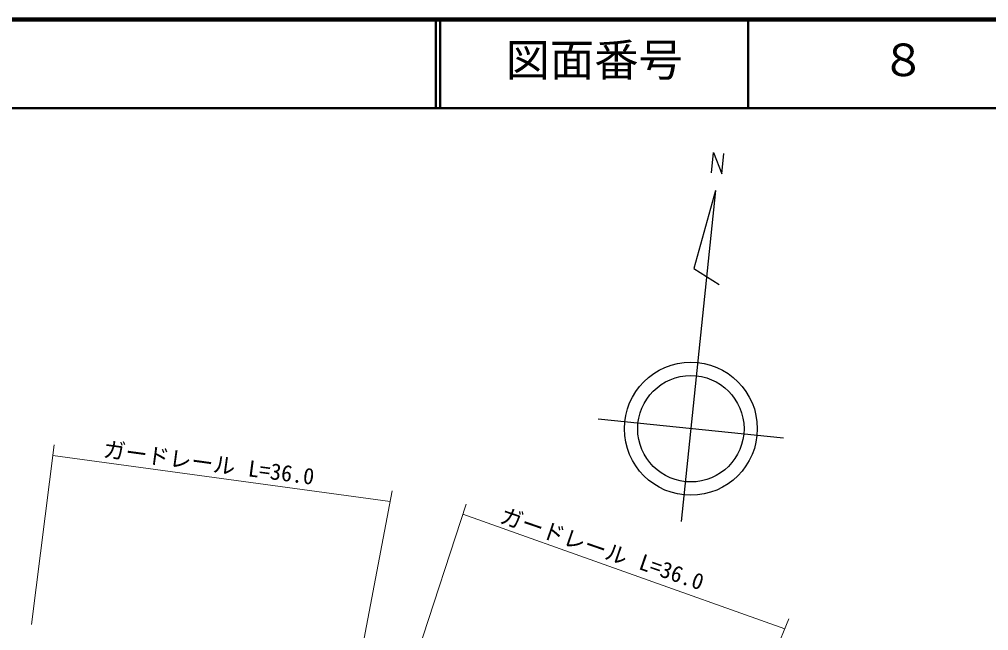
# Model space of a CAD drawing. Units: millimetres, scale not verified. Extents: x 40000 to 680000, y 20000 to 380000.
# Drawn here: x 461762 to 571119, y 311054 to 380000 of the extents above; entities that cross this region are included whole.
import ezdxf
from ezdxf.enums import TextEntityAlignment as Align

# ---------------------------------------------------------------- set-up
doc = ezdxf.new("R2010")
doc.units = ezdxf.units.MM
doc.header["$LTSCALE"] = 1000
for name, color, linetype, lineweight in [('M-BMK-SRVR', 3, 'Continuous', 25), ('M-STR-HTXT', 7, 'Continuous', 13), ('M-TTL', 2, 'Continuous', 140), ('M-TTL-LINE', 7, 'Continuous', 50), ('M-TTL-TXT', 7, 'Continuous', 13)]:
    doc.layers.add(name, color=color, linetype=linetype, lineweight=lineweight)
doc.styles.add('ＭＳ ゴシック', font='')
doc.styles.get('ＭＳ ゴシック').set_extended_font_data('MS Gothic')

msp = doc.modelspace()

# ---------------------------------------------------------------- linework, layer by layer
at = {"layer": 'M-BMK-SRVR'}
for p, q in [((539839, 362691), (540077, 364993)), ((540077, 364993), (541034, 362561)), ((541034, 362561), (541260, 364874)), ((540290, 360682), (536446, 323380)), ((540290, 360682), (537876, 351883)), ((537876, 351883), (540706, 350084)), ((547967, 332748), (527078, 334901))]:
    msp.add_line(p, q, dxfattribs=at)
for radius in [7500, 6000]:
    msp.add_circle((537523, 333824), radius, dxfattribs=at)
at = {"layer": 'M-STR-HTXT'}
for p, q in [((465693, 332006), (463118, 311732)), ((465539, 330794), (503596, 325621)), ((503824, 326824), (499436, 303704)), ((512164, 325331), (504615, 302170)), ((511792, 324191), (548118, 311256)), ((548576, 312365), (539384, 290086))]:
    msp.add_line(p, q, dxfattribs=at)
at = {"layer": 'M-TTL'}
msp.add_line((680000, 380000), (40000, 380000), dxfattribs=at)
at = {"layer": 'M-TTL-LINE'}
for p, q in [((508747, 380000), (508747, 370000)), ((509247, 380000), (509247, 370000)), ((543997, 380000), (543997, 370000)), ((40000, 370000), (680000, 370000))]:
    msp.add_line(p, q, dxfattribs=at)

# ---------------------------------------------------------------- texts
at = {"layer": 'M-STR-HTXT', "style": 'ＭＳ ゴシック'}
for s, rotation, p in [('ガードレール', 352.2, (471060, 330113)), ('L=36.0', 352.5, (487415, 327929)), ('ガードレール', 341, (515662, 322761)), ('L=36.0', 340.9, (531345, 317506))]:
    msp.add_text(s, height=1833, rotation=rotation, dxfattribs=at).set_placement(p, align=Align.BOTTOM_LEFT)
at = {"layer": 'M-TTL-TXT', "style": 'ＭＳ ゴシック'}
for s, p in [('図面番号', (516622, 372500)), ('８', (558997, 372500))]:
    msp.add_text(s, height=3666, dxfattribs=at).set_placement(p, align=Align.BOTTOM_LEFT)

doc.saveas('drawing.dxf')
